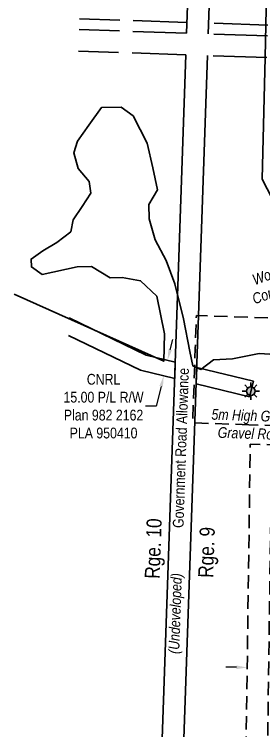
# Model space of a CAD drawing. Extents: x 347027 to 353466, y 6157949 to 6165050.
# Drawn here: x 348752 to 348984, y 6161050 to 6161717 of the extents above; entities that cross this region are included whole.
import ezdxf
from ezdxf.enums import TextEntityAlignment as Align

# ---------------------------------------------------------------- set-up
doc = ezdxf.new("R2010")
doc.units = 0
doc.header["$LTSCALE"] = 5
doc.header["$PDSIZE"] = 20
doc.linetypes.add('foc-ACCESSROAD', pattern=[3.75, 2.5, -1.25])
doc.linetypes.add('foc-UNSURVEYED', pattern=[12.5, 10, -2.5])
doc.layers.get('Defpoints').update_dxf_attribs({"color": 9})
for name, color, linetype in [('D-TXT', 6, 'Continuous'), ('F-AR', 190, 'foc-ACCESSROAD'), ('F-RW', 190, 'Continuous'), ('F-WS', 190, 'foc-ACCESSROAD'), ('F-WS-S', 190, 'Continuous'), ('L-ROAD-T', 7, 'Continuous'), ('L-SEC', 7, 'Continuous'), ('L-USEC', 7, 'foc-UNSURVEYED'), ('WETLAND', 143, 'Continuous'), ('WETLAND-T', 146, 'Continuous')]:
    doc.layers.add(name, color=color, linetype=linetype)
doc.layers.add('F-RW-T', color=190, linetype='Continuous', lineweight=9)
doc.layers.add('T-TEXT', color=48, linetype='Continuous', lineweight=18)
doc.styles.add('100L', font='ARIALN.TTF', dxfattribs={"height": 11})
doc.styles.add('80CG', font='ARIALN.TTF', dxfattribs={"height": 10})
doc.styles.add('80L', font='ARIALN.TTF', dxfattribs={"height": 10})
doc.styles.add('80LS', font='ARIALNI.TTF', dxfattribs={"height": 10})
doc.dimstyles.new('Compass 5 000', dxfattribs={"dimscale": 5, "dimtxt": 9, "dimasz": 2, "dimexe": 0.2, "dimexo": 0.0625, "dimgap": 0.5, "dimtad": 0, "dimtih": 1, "dimtoh": 1, "dimzin": 0, "dimdsep": 46, "dimtxsty": '80CG', "dimcen": 0.1, "dimse1": 1, "dimse2": 1, "dimclrd": 256, "dimclrt": 256, "dimaunit": 1, "dimadec": 4, "dimazin": 0, "dimtfac": 0.06, "dimtofl": 0, "dimtmove": 0, "dimatfit": 1, "dimfxl": 0.2, "dimtolj": 1, "dimtzin": 0, "dimlwd": -1, "dimarcsym": 0})

# ---------------------------------------------------------------- blocks, each defined once
blk = doc.blocks.new('*D90')
at = {"layer": 'Defpoints', "color": 0, "transparency": 16777216}
for p in [(348968.6, 6161108.15), (348988.61, 6161108.84), (348988.59, 6161107.88)]:
    blk.add_point(p, dxfattribs=at)
at = {"layer": 'F-RW-T', "transparency": 16777216}
for p, q in [((348958.62, 6161109.25), (348948.62, 6161109.39)), ((348998.61, 6161108.7), (349008.61, 6161108.56))]:
    blk.add_line(p, q, dxfattribs=at)
for points in [[(348958.64, 6161110.92), (348958.59, 6161107.58), (348968.61, 6161109.11)], [(348998.63, 6161110.37), (348998.58, 6161107.03), (348988.61, 6161108.84)]]:
    blk.add_solid(points, dxfattribs=at)
at = {"layer": 'F-RW-T', "transparency": 16777216, "insert": (349042.94, 6161108.56), "char_height": 10, "attachment_point": 5, "style": '80CG'}
blk.add_mtext('\\A1;CNRL\\P20.00 A/R\\PLOC 941935\\P(Expired)', dxfattribs=at)
blk = doc.blocks.new('*D91')
at = {"layer": 'Defpoints', "color": 0, "transparency": 16777216}
for p in [(348894.56, 6161394.95), (348930.31, 6161386.22), (348926.75, 6161371.65)]:
    blk.add_point(p, dxfattribs=at)
at = {"layer": 'F-RW-T', "transparency": 16777216}
for p, q in [((348896.94, 6161404.67), (348899.31, 6161414.38)), ((348888.63, 6161370.67), (348884.11, 6161352.18)), ((348884.11, 6161352.18), (348874.11, 6161352.18))]:
    blk.add_line(p, q, dxfattribs=at)
for points in [[(348895.32, 6161405.06), (348898.56, 6161404.27), (348894.56, 6161394.95)], [(348887.01, 6161371.07), (348890.25, 6161370.28), (348891, 6161380.39)]]:
    blk.add_solid(points, dxfattribs=at)
at = {"layer": 'F-RW-T', "transparency": 16777216, "insert": (348835.02, 6161352.18), "char_height": 10, "attachment_point": 5, "style": '80CG'}
blk.add_mtext('\\A1;CNRL\\P15.00 P/L R/W\\PPlan 982 2162\\PPLA 950410', dxfattribs=at)
blk = doc.blocks.new('GAS')
h = blk.add_hatch(color=255)
h.dxf.hatch_style = 1
edge = h.paths.add_edge_path()
edge.add_arc((0, 0), 0.9, 0, 360)
for p, q in [((0, 0.81), (0, 1.62)), ((-0.81, 0), (-1.62, 0)), ((-0.57, 0.57), (-1.14, 1.14)), ((0.57, 0.57), (1.14, 1.14)), ((1.62, 0), (0.81, 0)), ((-0.57, -0.57), (-1.14, -1.14)), ((0, -0.81), (0, -1.62)), ((1.14, -1.14), (0.57, -0.57))]:
    blk.add_line(p, q)
blk.add_circle((0, 0), 0.8)

msp = doc.modelspace()

# ---------------------------------------------------------------- linework, layer by layer
at = {"layer": 'F-AR', "flags": 128}
msp.add_lwpolyline([(348986.796, 6160976.959), (348966.808, 6160977.524), (348971.469, 6161316.975), (348991.456, 6161316.313), (348986.796, 6160976.959)], close=True, dxfattribs=at)
at = {"layer": 'F-RW'}
for points in [[(349254.254, 6161036.145), (349075.734, 6161382.671), (349068.302, 6161397.098), (348982.69, 6161563.307), (348985.204, 6161676.708), (348985.873, 6161706.87), (348992.606, 6162010.559), (348947.365, 6162137.981), (348949.234, 6162192.477), (349012.678, 6162013.788), (349005.858, 6161706.207), (349005.189, 6161676.045), (349002.792, 6161567.945), (349082.29, 6161413.609), (349089.721, 6161399.182), (349270.394, 6161048.471)], [(348803.09, 6161434.262), (348874.627, 6161399.809), (348901.704, 6161393.211), (348901.179, 6161377.901), (348869.541, 6161385.615), (348802.529, 6161417.908)]]:
    msp.add_lwpolyline(points, dxfattribs=at)
msp.add_lwpolyline([(348970.856, 6161360.872), (348921.135, 6161373.023), (348921.66, 6161388.332), (348974.417, 6161375.438), (348970.856, 6161360.872)], close=True, dxfattribs=at)
at = {"layer": 'F-WS', "flags": 128}
msp.add_lwpolyline([(348970.137, 6161334.951), (348917.941, 6161336.68), (348919.803, 6161391), (348920.328, 6161406.308), (348921.367, 6161436.595), (349041.27, 6161432.624), (349039.559, 6161382.717), (349038.73, 6161358.539), (349037.844, 6161332.709), (348990.124, 6161334.289), (348970.137, 6161334.951)], close=True, dxfattribs=at)
at = {"layer": 'L-SEC'}
for p, q in [((348939.777, 6162503.516), (348912.197, 6161699.255)), ((348959.877, 6162502.827), (348932.297, 6161698.566)), ((348911.508, 6161679.155), (348883.933, 6160874.895)), ((348931.608, 6161678.466), (348904.033, 6160874.206))]:
    msp.add_line(p, q, dxfattribs=at)
at = {"layer": 'L-USEC'}
for p, q in [((348912.542, 6161709.305), (348812.621, 6161712.642)), ((349737.549, 6161681.986), (348932.606, 6161708.622)), ((348912.197, 6161699.255), (348812.258, 6161702.592)), ((349737.216, 6161671.931), (348932.297, 6161698.566)), ((348911.508, 6161679.155), (348811.587, 6161682.492)), ((349736.551, 6161651.83), (348931.608, 6161678.466))]:
    msp.add_line(p, q, dxfattribs=at)
at = {"layer": 'WETLAND'}
msp.add_lwpolyline([(349004.895, 6161399.652), (348979.856, 6161401.368), (348955.01, 6161396.386), (348937.367, 6161395.267), (348925.433, 6161386.39), (348918.02, 6161389.833), (348915.198, 6161403.161), (348909.448, 6161433.47), (348901.191, 6161466.145), (348893.251, 6161487.858), (348882.945, 6161507.065), (348877.512, 6161526.412), (348877.125, 6161539.81), (348885.265, 6161553.454), (348881.014, 6161574.054), (348875.475, 6161597.056), (348862.557, 6161622.282), (348851.349, 6161630.492), (348833.08, 6161629.965), (348821.356, 6161613.78), (348810.816, 6161598.848), (348807.478, 6161587.781), (348811.553, 6161573.27), (348821.649, 6161561.371), (348823.183, 6161550.445), (348815.008, 6161538.019), (348806.833, 6161525.593), (348804.713, 6161514.561), (348791.596, 6161504.431), (348778.409, 6161496.737), (348767.658, 6161489.113), (348767.869, 6161481.805), (348777.823, 6161474.778), (348810.534, 6161481.816), (348823.931, 6161482.202), (348841.299, 6161471.732), (348852.261, 6161472.048), (348869.418, 6161468.886), (348884.456, 6161454.692), (348891.564, 6161419.546), (348891.084, 6161393.933), (348752.041, 6161456.296)], dxfattribs=at)

# ---------------------------------------------------------------- block references
at = {"layer": 'F-WS-S', "color": 0, "xscale": 5.000000000000048, "yscale": 5.000000000000048, "zscale": 5.000000000000048}
msp.add_blockref('GAS', (348972.01, 6161366.242), dxfattribs=at)

# ---------------------------------------------------------------- texts
at = {"layer": 'D-TXT', "color": 3, "style": '80L'}
msp.add_text('Rge. 10', height=13.9966, rotation=88.034797, dxfattribs=at).set_placement((348887.246, 6161191.446))
at = {"layer": 'L-ROAD-T', "style": '80L'}
msp.add_text('Government Road Allowance', height=9.99755, rotation=88.03639, dxfattribs=at).set_placement((348906.907, 6161313.377), align=Align.MIDDLE_CENTER)
at = {"layer": 'T-TEXT', "style": '80LS'}
msp.add_text('(Undeveloped)', height=9.99755, rotation=88.03639, dxfattribs=at).set_placement((348901.625, 6161159.317), align=Align.MIDDLE_CENTER)
at = {"layer": 'T-TEXT', "insert": (348935.135, 6161349.712), "char_height": 9.99755, "attachment_point": 1, "rotation": 358.10348, "style": '100L'}
msp.add_mtext_dynamic_manual_height_columns('\\pi0.46792;{\\fArial Narrow|b0|i1|c0|p34;5m High Grade \\P\\pi6.88518;Gravel Road}', width=77.51326, gutter_width=55.013, heights=[0], dxfattribs=at)
at = {"layer": 'WETLAND-T', "insert": (348965.865, 6161471.75), "char_height": 10, "attachment_point": 1, "rotation": 20, "style": '80L'}
msp.add_mtext_dynamic_manual_height_columns('\\pi6.84397;{\\fArial Narrow|b0|i1|c0|p34;Wooded \\P\\pi0.57521;Coniferous \\P\\pi18.28667;Fen}', width=55.48194, gutter_width=50.012, heights=[0], dxfattribs=at)

# ---------------------------------------------------------------- dimensions: what is measured, and where the dimension line sits
at = {"layer": 'F-RW-T'}
dim = msp.add_linear_dim(base=(348894.563, 6161394.954), p1=(348926.749, 6161371.651), p2=(348930.309, 6161386.218), angle=76.265819, text='CNRL\\P15.00 P/L R/W\\PPlan 982 2162\\PPLA 950410', dimstyle='Compass 5 000', dxfattribs=at)
dim.commit()
dim.dimension.update_dxf_attribs({"geometry": '*D91', "text_midpoint": (348835.022, 6161352.176), "dimtype": 161})
dim = msp.add_aligned_dim(p1=(348968.602, 6161108.155), p2=(348988.594, 6161107.88), distance=0.957, text='CNRL\\P20.00 A/R\\PLOC 941935\\P(Expired)', dimstyle='Compass 5 000', dxfattribs=at)
dim.commit()
dim.dimension.update_dxf_attribs({"geometry": '*D90', "text_midpoint": (349042.94, 6161108.562)})

# ---------------------------------------------------------------- next in the draw order: texts
at = {"layer": 'D-TXT', "color": 3, "insert": (348922.947, 6161192.83), "char_height": 13.9966, "width": 46.65517, "attachment_point": 1, "rotation": 88.034797, "style": '80L', "bg_fill": 3, "box_fill_scale": 1.15, "bg_fill_color": 256, "bg_fill_true_color": 256, "bg_fill_transparency": 0}
msp.add_mtext('Rge. 9', dxfattribs=at)

doc.saveas('drawing.dxf')
